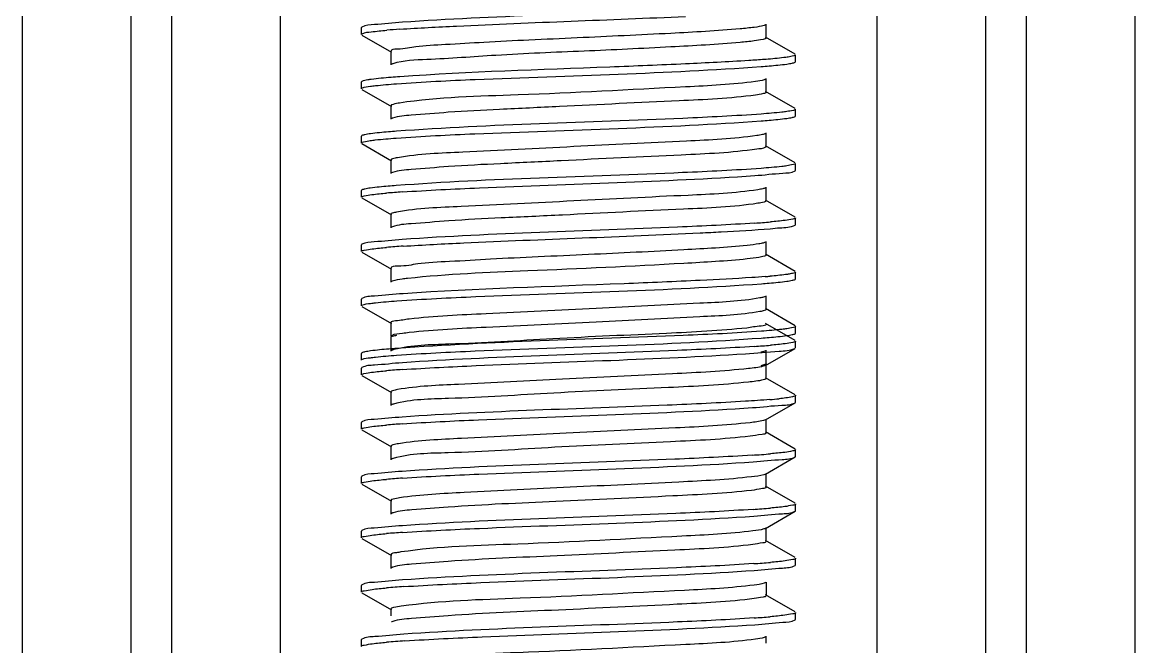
# Model space of a CAD drawing. Extents: x 27938 to 650306, y -92720 to 1524912.
# Drawn here: x 300564.7 to 301052.9, y 807198 to 807471.9 of the extents above; entities that cross this region are included whole.
import ezdxf

# ---------------------------------------------------------------- set-up
doc = ezdxf.new("R2010")
doc.units = 0
doc.header["$LTSCALE"] = 1000
doc.header["$MEASUREMENT"] = 0

msp = doc.modelspace()

# ---------------------------------------------------------------- linework, layer by layer
at = {"linetype": 'Continuous'}
for p, q in [((300564.69, 810344.87), (300564.69, 805603.84)), ((300612.32, 810344.87), (300612.32, 805603.84)), ((300630.18, 810344.87), (300630.18, 805603.84)), ((300677.8, 810344.87), (300677.8, 805603.84)), ((300939.75, 810344.87), (300939.75, 805603.84)), ((300987.37, 810344.87), (300987.37, 805603.84)), ((301005.23, 810344.87), (301005.23, 805603.84)), ((301052.86, 810344.87), (301052.86, 805603.84)), ((300713.75, 807469.8), (300713.52, 807469.54)), ((300713.52, 807466.56), (300713.52, 807469.54)), ((300713.52, 807466.56), (300713.52, 807469.54)), ((300891.14, 807465.08), (300891.14, 807471.03)), ((300713.75, 807466.3), (300726.67, 807458.82)), ((300903.8, 807457.9), (300890.88, 807465.38)), ((300726.41, 807459.12), (300726.41, 807453.17)), ((300891.06, 807455.63), (300890.44, 807455.59)), ((300904.03, 807454.66), (300904.03, 807457.63)), ((300904.03, 807454.66), (300904.03, 807457.63)), ((300903.8, 807454.4), (300904.03, 807454.66)), ((300713.75, 807445.99), (300713.52, 807445.73)), ((300713.52, 807442.75), (300713.52, 807445.73)), ((300713.52, 807442.75), (300713.52, 807445.73)), ((300891.14, 807441.26), (300891.14, 807447.22)), ((300713.75, 807442.49), (300726.67, 807435.01)), ((300903.8, 807434.08), (300890.88, 807441.56)), ((300726.41, 807435.31), (300726.41, 807429.36)), ((300903.8, 807430.58), (300904.03, 807430.85)), ((300904.03, 807430.85), (300904.03, 807433.82)), ((300904.03, 807430.85), (300904.03, 807433.82)), ((300713.75, 807422.18), (300713.52, 807421.92)), ((300713.52, 807418.94), (300713.52, 807421.92)), ((300713.52, 807418.94), (300713.52, 807421.92)), ((300891.14, 807417.45), (300891.14, 807423.4)), ((300713.75, 807418.68), (300726.67, 807411.2)), ((300903.8, 807410.27), (300890.88, 807417.75)), ((300726.41, 807411.5), (300726.41, 807405.54)), ((300727.15, 807406.05), (300726.67, 807405.85)), ((300903.8, 807406.77), (300904.03, 807407.03)), ((300904.03, 807407.03), (300904.03, 807410.01)), ((300904.03, 807407.03), (300904.03, 807410.01)), ((300713.75, 807398.36), (300713.52, 807398.1)), ((300713.52, 807395.13), (300713.52, 807398.1)), ((300713.52, 807395.13), (300713.52, 807398.1)), ((300891.14, 807393.64), (300891.14, 807399.59)), ((300713.75, 807394.87), (300726.67, 807387.38)), ((300903.8, 807386.46), (300890.88, 807393.94)), ((300726.41, 807387.68), (300726.41, 807381.73)), ((300727.1, 807382.22), (300726.67, 807382.03)), ((300903.8, 807382.96), (300904.03, 807383.22)), ((300904.03, 807383.22), (300904.03, 807386.2)), ((300904.03, 807383.22), (300904.03, 807386.2)), ((300713.75, 807374.55), (300713.52, 807374.29)), ((300713.52, 807371.31), (300713.52, 807374.29)), ((300713.52, 807371.31), (300713.52, 807374.29)), ((300891.14, 807369.82), (300891.14, 807375.78)), ((300713.75, 807371.05), (300726.67, 807363.57)), ((300903.8, 807362.64), (300890.88, 807370.13)), ((300726.41, 807363.87), (300726.41, 807357.92)), ((300904.03, 807359.41), (300904.03, 807362.38)), ((300904.03, 807359.41), (300904.03, 807362.38)), ((300727.06, 807358.39), (300726.67, 807358.22)), ((300903.8, 807359.15), (300904.03, 807359.41)), ((300713.75, 807350.74), (300713.52, 807350.48)), ((300713.52, 807347.5), (300713.52, 807350.48)), ((300713.52, 807347.5), (300713.52, 807350.48)), ((300891.14, 807346.01), (300891.14, 807351.97)), ((300713.75, 807347.24), (300726.67, 807339.76)), ((300903.8, 807338.83), (300890.88, 807346.31)), ((300726.41, 807340.06), (300726.41, 807334.11)), ((300903.8, 807332.37), (300890.88, 807339.86)), ((300904.03, 807335.59), (300904.03, 807338.57)), ((300904.03, 807335.59), (300904.03, 807338.57)), ((300726.41, 807333.6), (300726.41, 807327.65)), ((300903.8, 807335.33), (300904.03, 807335.59)), ((300890.88, 807321.39), (300903.8, 807328.88)), ((300891.14, 807322.2), (300891.14, 807328.15)), ((300903.64, 807328.79), (300903.8, 807328.88)), ((300904.03, 807329.14), (300904.03, 807332.11)), ((300904.03, 807329.14), (300904.03, 807332.11)), ((300713.75, 807326.92), (300713.52, 807326.66)), ((300713.52, 807323.69), (300713.52, 807326.66)), ((300713.52, 807323.69), (300713.52, 807326.66)), ((300713.75, 807320.47), (300713.52, 807320.21)), ((300713.52, 807317.23), (300713.52, 807320.21)), ((300713.52, 807317.23), (300713.52, 807320.21)), ((300890.88, 807321.39), (300890.8, 807321.35)), ((300891.14, 807315.74), (300891.14, 807321.7)), ((300713.75, 807316.97), (300726.67, 807309.49)), ((300891.14, 807315.74), (300890.8, 807315.4)), ((300903.8, 807308.56), (300890.88, 807316.04)), ((300726.41, 807309.79), (300726.41, 807303.84)), ((300890.88, 807297.58), (300903.8, 807305.06)), ((300903.8, 807305.06), (300904.03, 807305.32)), ((300904.03, 807305.32), (300904.03, 807308.3)), ((300904.03, 807305.32), (300904.03, 807308.3)), ((300713.75, 807296.66), (300713.52, 807296.39)), ((300713.52, 807293.42), (300713.52, 807296.39)), ((300713.52, 807293.42), (300713.52, 807296.39)), ((300891.14, 807291.93), (300891.14, 807297.88)), ((300713.75, 807293.16), (300726.67, 807285.68)), ((300903.8, 807284.75), (300890.88, 807292.23)), ((300726.41, 807285.98), (300726.41, 807280.02)), ((300904.03, 807281.51), (300904.03, 807284.49)), ((300904.03, 807281.51), (300904.03, 807284.49)), ((300890.88, 807273.77), (300903.8, 807281.25)), ((300903.8, 807281.25), (300904.03, 807281.51)), ((300713.75, 807272.84), (300713.52, 807272.58)), ((300713.52, 807269.61), (300713.52, 807272.58)), ((300713.52, 807269.61), (300713.52, 807272.58)), ((300713.75, 807269.34), (300726.67, 807261.86)), ((300891.14, 807268.12), (300891.14, 807274.07)), ((300903.8, 807260.94), (300890.88, 807268.42)), ((300726.41, 807262.16), (300726.41, 807256.21)), ((300904.03, 807257.7), (300904.03, 807260.68)), ((300904.03, 807257.7), (300904.03, 807260.68)), ((300890.88, 807249.96), (300903.8, 807257.44)), ((300903.8, 807257.44), (300904.03, 807257.7)), ((300891.14, 807244.3), (300891.14, 807250.26)), ((300713.75, 807249.03), (300713.52, 807248.77)), ((300713.52, 807245.79), (300713.52, 807248.77)), ((300713.52, 807245.79), (300713.52, 807248.77)), ((300713.75, 807245.53), (300726.67, 807238.05)), ((300903.8, 807237.12), (300890.88, 807244.61)), ((300726.41, 807238.35), (300726.41, 807232.4)), ((300904.03, 807233.89), (300904.03, 807236.86)), ((300904.03, 807233.89), (300904.03, 807236.86)), ((300903.8, 807233.63), (300904.03, 807233.89)), ((300891.13, 807226.41), (300891.13, 807220.45)), ((300713.75, 807225.22), (300713.52, 807224.96)), ((300713.52, 807221.98), (300713.52, 807224.96)), ((300713.52, 807221.98), (300713.52, 807224.96)), ((300713.75, 807221.72), (300726.67, 807214.24)), ((300903.8, 807213.31), (300890.88, 807220.79)), ((300726.41, 807214.54), (300726.41, 807211.54)), ((300904.03, 807210.07), (300904.03, 807213.05)), ((300904.03, 807210.07), (300904.03, 807213.05)), ((300726.8, 807208.95), (300726.68, 807208.89)), ((300727.26, 807209.13), (300726.8, 807208.95)), ((300903.8, 807209.81), (300904.03, 807210.07)), ((300713.75, 807201.4), (300713.52, 807201.14)), ((300713.52, 807198.17), (300713.52, 807201.14)), ((300713.52, 807198.17), (300713.52, 807201.14)), ((300891.14, 807199.66), (300891.14, 807202.63))]:
    msp.add_line(p, q, dxfattribs=at)
for centre, radius, start, end in [((300757.4, 807078.81), 390.98, 93.9624, 94.8027), ((300758.75, 806990.44), 407.96, 93.8429, 94.8037), ((300858.79, 807790.98), 408.07, 273.8423, 274.8035), ((300759.32, 806959.41), 415.21, 93.7981, 94.8008), ((300863.47, 807709.69), 350.4, 274.451, 274.6348), ((300867.28, 807662.71), 303.26, 274.6342, 274.8518), ((300858.54, 807740.09), 411.26, 273.8184, 274.8056), ((300758.73, 806912.85), 407.66, 93.8401, 94.808), ((300875.61, 807512.44), 206.72, 274.7435, 275.8811), ((300758.71, 806889.19), 407.5, 93.846, 94.8037), ((300857.41, 807706.73), 425.57, 273.7257, 274.8047), ((300758.84, 806863.71), 409.18, 93.8348, 94.8035), ((300857.84, 807677.37), 420.01, 273.7603, 274.8059), ((300758.91, 806839.02), 410.06, 93.8289, 94.8034), ((300858.24, 807648.64), 415.07, 273.7925, 274.8061), ((300759.62, 806806.41), 418.88, 93.7677, 94.8057), ((300858.15, 807621), 411.26, 273.8662, 274.8539), ((300760.17, 806775.62), 425.88, 93.7244, 94.8042)]:
    msp.add_arc(centre, radius, start, end, dxfattribs=at)
for points, knots in [([(300730.38, 807468.85), (300738.67, 807469.43), (300780.44, 807471.58), (300822.24, 807472.94), (300855.71, 807474.47)], [0, 0, 0, 0, 0.198843, 1, 1, 1, 1]), ([(300886.06, 807479.08), (300874.78, 807478.31), (300823.25, 807475.83), (300771.67, 807474.64), (300731.49, 807471.91)], [0, 0, 0, 0, 0.219186, 1, 1, 1, 1]), ([(300731.49, 807471.91), (300727.38, 807471.63), (300721.63, 807470.83), (300715.35, 807470.72), (300713.75, 807469.8)], [0, 0, 0, 0, 0.6903, 1, 1, 1, 1]), ([(300885.87, 807469.67), (300883.81, 807469.4), (300871.67, 807468.2), (300859.48, 807467.56), (300849.36, 807467.03)], [0, 0, 0, 0, 0.16974, 1, 1, 1, 1]), ([(300890.88, 807470.73), (300890.67, 807470.61), (300889.03, 807470.06), (300887.33, 807469.86), (300885.87, 807469.67)], [0, 0, 0, 0, 0.138888, 1, 1, 1, 1]), ([(300713.52, 807466.56), (300713.52, 807466.7), (300715.1, 807467.62), (300716.47, 807467.53), (300717.84, 807467.71)], [0, 0, 0, 0, 0.087225, 1, 1, 1, 1]), ([(300849.36, 807467.03), (300835.66, 807466.3), (300814.87, 807465.37), (300787.56, 807464.09), (300768.13, 807463.19), (300751.95, 807462.09), (300738.29, 807461.57), (300732.05, 807460), (300726.41, 807460.11), (300726.41, 807459.12)], [0, 0, 0, 0, 0.333656, 0.505798, 0.66612, 0.803713, 0.909344, 0.976032, 1, 1, 1, 1]), ([(300891.14, 807465.08), (300891.14, 807464.58), (300888.52, 807464.25), (300887.19, 807463.89), (300885.87, 807463.71)], [0, 0, 0, 0, 0.272538, 1, 1, 1, 1]), ([(300849.36, 807461.08), (300836.65, 807460.4), (300811.05, 807459.16), (300775.22, 807457.81), (300747.43, 807455.56), (300732.03, 807455.25), (300727.26, 807453.71)], [0, 0, 0, 0, 0.312169, 0.628846, 0.877123, 1, 1, 1, 1]), ([(300885.87, 807463.71), (300883.81, 807463.44), (300871.67, 807462.25), (300859.48, 807461.61), (300849.36, 807461.08)], [0, 0, 0, 0, 0.16974, 1, 1, 1, 1]), ([(300890.44, 807455.59), (300888.12, 807455.41), (300876.55, 807454.62), (300864.97, 807454.06), (300855.71, 807453.63)], [0, 0, 0, 0, 0.200777, 1, 1, 1, 1]), ([(300900.73, 807456.63), (300900.12, 807456.54), (300896.9, 807456.12), (300893.67, 807455.84), (300891.06, 807455.63)], [0, 0, 0, 0, 0.190994, 1, 1, 1, 1]), ([(300904.03, 807457.63), (300904.03, 807457.31), (300902.43, 807456.98), (300901.56, 807456.76), (300900.73, 807456.63)], [0, 0, 0, 0, 0.277611, 1, 1, 1, 1]), ([(300727.26, 807453.71), (300727.15, 807453.68), (300726.95, 807453.61), (300726.76, 807453.52), (300726.68, 807453.47)], [0, 0, 0, 0, 0.560517, 1, 1, 1, 1]), ([(300728.91, 807444.94), (300740.42, 807445.78), (300793.77, 807448.37), (300847.2, 807449.42), (300888.96, 807452.5)], [0, 0, 0, 0, 0.216008, 1, 1, 1, 1]), ([(300855.71, 807453.63), (300844.65, 807453.13), (300802.87, 807451.35), (300761.05, 807450.17), (300730.38, 807448.02)], [0, 0, 0, 0, 0.264864, 1, 1, 1, 1]), ([(300888.96, 807452.5), (300890.11, 807452.58), (300893.86, 807452.88), (300897.61, 807453.21), (300900.18, 807453.58)], [0, 0, 0, 0, 0.307522, 1, 1, 1, 1]), ([(300900.18, 807453.58), (300900.97, 807453.69), (300902.18, 807453.9), (300903.42, 807454.18), (300903.8, 807454.4)], [0, 0, 0, 0, 0.642871, 1, 1, 1, 1]), ([(300717.84, 807446.87), (300717.34, 807446.81), (300715.98, 807446.58), (300714.52, 807446.43), (300713.75, 807445.99)], [0, 0, 0, 0, 0.361201, 1, 1, 1, 1]), ([(300730.38, 807448.02), (300729.09, 807447.93), (300724.91, 807447.61), (300720.72, 807447.26), (300717.84, 807446.87)], [0, 0, 0, 0, 0.30692, 1, 1, 1, 1]), ([(300886.44, 807445.93), (300876.29, 807444.53), (300841.47, 807442.97), (300789.51, 807439.85), (300747.45, 807439.09), (300730.28, 807436.48)], [0, 0, 0, 0, 0.196411, 0.666993, 1, 1, 1, 1]), ([(300890.88, 807446.92), (300890.69, 807446.81), (300889.24, 807446.3), (300887.73, 807446.11), (300886.44, 807445.93)], [0, 0, 0, 0, 0.142204, 1, 1, 1, 1]), ([(300713.52, 807442.75), (300713.52, 807442.87), (300714.93, 807443.76), (300716.22, 807443.67), (300717.47, 807443.85)], [0, 0, 0, 0, 0.088954, 1, 1, 1, 1]), ([(300717.47, 807443.85), (300718.2, 807443.95), (300722, 807444.41), (300725.82, 807444.71), (300728.91, 807444.94)], [0, 0, 0, 0, 0.191562, 1, 1, 1, 1]), ([(300891.14, 807441.26), (300891.14, 807440.81), (300888.82, 807440.45), (300887.62, 807440.14), (300886.44, 807439.98)], [0, 0, 0, 0, 0.27426, 1, 1, 1, 1]), ([(300730.28, 807436.48), (300729.31, 807436.33), (300728.29, 807436.07), (300726.41, 807435.69), (300726.41, 807435.31)], [0, 0, 0, 0, 0.721991, 1, 1, 1, 1]), ([(300886.44, 807439.98), (300875.33, 807438.44), (300846.6, 807437.22), (300809.18, 807435.33), (300775.44, 807433.73), (300753.69, 807432.68), (300738.11, 807431.3), (300729.82, 807430.75), (300727.2, 807429.88)], [0, 0, 0, 0, 0.210757, 0.539438, 0.704601, 0.845971, 0.948094, 1, 1, 1, 1]), ([(300888.96, 807431.66), (300877.52, 807430.82), (300824.16, 807428.21), (300770.74, 807427.15), (300728.91, 807424.1)], [0, 0, 0, 0, 0.214793, 1, 1, 1, 1]), ([(300900.18, 807432.74), (300899.47, 807432.64), (300895.74, 807432.18), (300891.99, 807431.88), (300888.96, 807431.66)], [0, 0, 0, 0, 0.191306, 1, 1, 1, 1]), ([(300900.17, 807429.76), (300900.96, 807429.87), (300902.17, 807430.09), (300903.41, 807430.36), (300903.8, 807430.58)], [0, 0, 0, 0, 0.64301, 1, 1, 1, 1]), ([(300904.03, 807433.82), (300904.03, 807433.45), (300902.14, 807433.13), (300901.15, 807432.88), (300900.18, 807432.74)], [0, 0, 0, 0, 0.274588, 1, 1, 1, 1]), ([(300727.2, 807429.88), (300727.1, 807429.85), (300726.92, 807429.78), (300726.75, 807429.7), (300726.67, 807429.66)], [0, 0, 0, 0, 0.556492, 1, 1, 1, 1]), ([(300728.77, 807421.11), (300740.26, 807421.95), (300793.64, 807424.56), (300847.1, 807425.6), (300888.91, 807428.68)], [0, 0, 0, 0, 0.215575, 1, 1, 1, 1]), ([(300888.91, 807428.68), (300890.06, 807428.77), (300893.82, 807429.06), (300897.58, 807429.4), (300900.17, 807429.76)], [0, 0, 0, 0, 0.307509, 1, 1, 1, 1]), ([(300717.47, 807423.01), (300716.66, 807422.9), (300715.41, 807422.68), (300714.14, 807422.4), (300713.75, 807422.18)], [0, 0, 0, 0, 0.64396, 1, 1, 1, 1]), ([(300717.42, 807420.03), (300718.14, 807420.13), (300721.92, 807420.59), (300725.71, 807420.89), (300728.77, 807421.11)], [0, 0, 0, 0, 0.19146, 1, 1, 1, 1]), ([(300728.91, 807424.1), (300727.74, 807424.01), (300723.92, 807423.72), (300720.1, 807423.38), (300717.47, 807423.01)], [0, 0, 0, 0, 0.307231, 1, 1, 1, 1]), ([(300886.97, 807422.19), (300876.77, 807420.7), (300849.92, 807419.52), (300806.93, 807417.41), (300764.7, 807415.12), (300738.8, 807414.16), (300729.36, 807412.51)], [0, 0, 0, 0, 0.195765, 0.5095, 0.817954, 1, 1, 1, 1]), ([(300890.87, 807423.1), (300890.46, 807422.86), (300889.13, 807422.55), (300887.82, 807422.32), (300886.97, 807422.19)], [0, 0, 0, 0, 0.360057, 1, 1, 1, 1]), ([(300713.52, 807418.94), (300713.52, 807419.31), (300715.44, 807419.63), (300716.44, 807419.89), (300717.42, 807420.03)], [0, 0, 0, 0, 0.274314, 1, 1, 1, 1]), ([(300886.97, 807416.24), (300876.02, 807414.63), (300847.3, 807413.48), (300809.83, 807411.54), (300775.79, 807409.94), (300753.81, 807408.88), (300738.11, 807407.47), (300729.76, 807406.95), (300727.15, 807406.05)], [0, 0, 0, 0, 0.20733, 0.536865, 0.70321, 0.84565, 0.948324, 1, 1, 1, 1]), ([(300891.14, 807417.45), (300891.14, 807417.32), (300889.69, 807416.34), (300888.29, 807416.43), (300886.97, 807416.24)], [0, 0, 0, 0, 0.0912, 1, 1, 1, 1]), ([(300729.36, 807412.51), (300728.61, 807412.38), (300727.8, 807412.19), (300726.41, 807411.8), (300726.41, 807411.5)], [0, 0, 0, 0, 0.715817, 1, 1, 1, 1]), ([(300888.91, 807407.84), (300877.44, 807407), (300824.06, 807404.4), (300770.6, 807403.34), (300728.77, 807400.28)], [0, 0, 0, 0, 0.215095, 1, 1, 1, 1]), ([(300886.14, 807404.67), (300890.23, 807404.95), (300895.96, 807405.74), (300902.2, 807405.86), (300903.8, 807406.77)], [0, 0, 0, 0, 0.690194, 1, 1, 1, 1]), ([(300900.17, 807408.93), (300899.46, 807408.83), (300895.71, 807408.37), (300891.95, 807408.07), (300888.91, 807407.84)], [0, 0, 0, 0, 0.191314, 1, 1, 1, 1]), ([(300904.03, 807410.01), (300904.03, 807409.64), (300902.14, 807409.32), (300901.14, 807409.06), (300900.17, 807408.93)], [0, 0, 0, 0, 0.274525, 1, 1, 1, 1]), ([(300731.41, 807397.49), (300742.69, 807398.26), (300794.27, 807400.74), (300845.91, 807401.93), (300886.14, 807404.67)], [0, 0, 0, 0, 0.219065, 1, 1, 1, 1]), ([(300713.52, 807395.13), (300713.52, 807395.56), (300715.8, 807395.84), (300716.95, 807396.16), (300718.09, 807396.3)], [0, 0, 0, 0, 0.271609, 1, 1, 1, 1]), ([(300717.42, 807399.19), (300716.62, 807399.08), (300715.4, 807398.86), (300714.14, 807398.59), (300713.75, 807398.36)], [0, 0, 0, 0, 0.6435, 1, 1, 1, 1]), ([(300728.77, 807400.28), (300727.61, 807400.19), (300723.82, 807399.9), (300720.03, 807399.56), (300717.42, 807399.19)], [0, 0, 0, 0, 0.307349, 1, 1, 1, 1]), ([(300887.48, 807398.46), (300877.35, 807396.88), (300850.31, 807395.76), (300806.94, 807393.6), (300764.36, 807391.23), (300738.28, 807390.38), (300728.93, 807388.62)], [0, 0, 0, 0, 0.193557, 0.5097, 0.820432, 1, 1, 1, 1]), ([(300890.87, 807399.29), (300890.5, 807399.08), (300889.35, 807398.78), (300888.21, 807398.57), (300887.48, 807398.46)], [0, 0, 0, 0, 0.365495, 1, 1, 1, 1]), ([(300887.48, 807392.5), (300876.69, 807390.82), (300848, 807389.74), (300810.49, 807387.75), (300776.17, 807386.14), (300753.95, 807385.08), (300738.12, 807383.65), (300729.7, 807383.15), (300727.1, 807382.22)], [0, 0, 0, 0, 0.203778, 0.534105, 0.701642, 0.84519, 0.948477, 1, 1, 1, 1]), ([(300891.14, 807393.64), (300891.13, 807393.28), (300889.38, 807392.89), (300888.4, 807392.65), (300887.48, 807392.5)], [0, 0, 0, 0, 0.279238, 1, 1, 1, 1]), ([(300728.93, 807388.62), (300728.3, 807388.5), (300727.58, 807388.34), (300726.41, 807387.95), (300726.41, 807387.68)], [0, 0, 0, 0, 0.711874, 1, 1, 1, 1]), ([(300886.14, 807383.84), (300874.85, 807383.07), (300823.28, 807380.58), (300771.63, 807379.39), (300731.41, 807376.65)], [0, 0, 0, 0, 0.219073, 1, 1, 1, 1]), ([(300892.93, 807381.37), (300894.33, 807381.49), (300897.91, 807381.97), (300901.84, 807381.83), (300903.8, 807382.96)], [0, 0, 0, 0, 0.383631, 1, 1, 1, 1]), ([(300904.03, 807386.2), (300904.03, 807385.76), (300901.75, 807385.48), (300900.6, 807385.17), (300899.45, 807385.02)], [0, 0, 0, 0, 0.271595, 1, 1, 1, 1]), ([(300731.82, 807373.7), (300740.69, 807374.3), (300784.15, 807376.48), (300827.64, 807377.86), (300862.22, 807379.52)], [0, 0, 0, 0, 0.204374, 1, 1, 1, 1]), ([(300862.22, 807379.52), (300865.28, 807379.67), (300875.52, 807380.19), (300885.76, 807380.76), (300892.93, 807381.37)], [0, 0, 0, 0, 0.29883, 1, 1, 1, 1]), ([(300713.52, 807371.31), (300713.52, 807371.76), (300715.88, 807372.04), (300717.06, 807372.36), (300718.24, 807372.51)], [0, 0, 0, 0, 0.271116, 1, 1, 1, 1]), ([(300731.41, 807376.65), (300727.32, 807376.37), (300721.59, 807375.58), (300715.35, 807375.47), (300713.75, 807374.55)], [0, 0, 0, 0, 0.690204, 1, 1, 1, 1]), ([(300854.99, 807372.08), (300841.07, 807371.31), (300819.74, 807370.34), (300791.52, 807369.02), (300771.02, 807368.09), (300753.81, 807366.94), (300739.17, 807366.44), (300732.51, 807364.74), (300726.41, 807364.93), (300726.41, 807363.87)], [0, 0, 0, 0, 0.324234, 0.49621, 0.658258, 0.798515, 0.906808, 0.975392, 1, 1, 1, 1]), ([(300887.95, 807374.72), (300886.25, 807374.44), (300875.29, 807373.18), (300864.28, 807372.6), (300854.99, 807372.08)], [0, 0, 0, 0, 0.156149, 1, 1, 1, 1]), ([(300890.87, 807375.48), (300890.55, 807375.29), (300889.56, 807375.02), (300888.57, 807374.82), (300887.95, 807374.72)], [0, 0, 0, 0, 0.371732, 1, 1, 1, 1]), ([(300887.95, 807368.77), (300886.25, 807368.48), (300875.29, 807367.23), (300864.28, 807366.65), (300854.99, 807366.13)], [0, 0, 0, 0, 0.156149, 1, 1, 1, 1]), ([(300891.14, 807369.82), (300891.13, 807369.5), (300889.63, 807369.11), (300888.75, 807368.9), (300887.95, 807368.77)], [0, 0, 0, 0, 0.282702, 1, 1, 1, 1]), ([(300854.99, 807366.13), (300832.16, 807364.86), (300791.77, 807362.93), (300751.29, 807361.48), (300733.8, 807359.54)], [0, 0, 0, 0, 0.565123, 1, 1, 1, 1]), ([(300904.03, 807362.38), (300904.03, 807362.1), (300902.69, 807361.76), (300901.92, 807361.58), (300901.21, 807361.46)], [0, 0, 0, 0, 0.281222, 1, 1, 1, 1]), ([(300733.8, 807359.54), (300733.01, 807359.45), (300730.76, 807359.15), (300728.46, 807358.91), (300727.06, 807358.39)], [0, 0, 0, 0, 0.346329, 1, 1, 1, 1]), ([(300729.12, 807349.7), (300740.65, 807350.54), (300793.95, 807353.13), (300847.34, 807354.17), (300889.02, 807357.25)], [0, 0, 0, 0, 0.21664, 1, 1, 1, 1]), ([(300862.22, 807358.69), (300851.07, 807358.15), (300807.6, 807356.28), (300764.1, 807355.04), (300731.82, 807352.87)], [0, 0, 0, 0, 0.256445, 1, 1, 1, 1]), ([(300890.66, 807360.35), (300888.72, 807360.2), (300879.25, 807359.54), (300869.76, 807359.05), (300862.22, 807358.69)], [0, 0, 0, 0, 0.20481, 1, 1, 1, 1]), ([(300889.02, 807357.25), (300890.17, 807357.34), (300893.9, 807357.63), (300897.63, 807357.96), (300900.2, 807358.33)], [0, 0, 0, 0, 0.30754, 1, 1, 1, 1]), ([(300901.21, 807361.46), (300900.69, 807361.37), (300897.94, 807360.98), (300895.17, 807360.73), (300892.93, 807360.54)], [0, 0, 0, 0, 0.190734, 1, 1, 1, 1]), ([(300900.2, 807358.33), (300900.99, 807358.44), (300902.19, 807358.65), (300903.42, 807358.93), (300903.8, 807359.15)], [0, 0, 0, 0, 0.64268, 1, 1, 1, 1]), ([(300731.82, 807352.87), (300727.63, 807352.58), (300721.77, 807351.77), (300715.38, 807351.67), (300713.75, 807350.74)], [0, 0, 0, 0, 0.690599, 1, 1, 1, 1]), ([(300713.52, 807347.5), (300713.52, 807347.62), (300714.95, 807348.52), (300716.25, 807348.43), (300717.52, 807348.6)], [0, 0, 0, 0, 0.088697, 1, 1, 1, 1]), ([(300717.52, 807348.6), (300718.26, 807348.7), (300722.11, 807349.17), (300725.99, 807349.47), (300729.12, 807349.7)], [0, 0, 0, 0, 0.191577, 1, 1, 1, 1]), ([(300888.39, 807350.98), (300879.7, 807349.42), (300855.6, 807348.48), (300815.59, 807346.23), (300773.06, 807344.34), (300745.7, 807342.95), (300734.5, 807341.75)], [0, 0, 0, 0, 0.17175, 0.467319, 0.780864, 1, 1, 1, 1]), ([(300890.87, 807351.66), (300890.59, 807351.5), (300889.75, 807351.25), (300888.92, 807351.08), (300888.39, 807350.98)], [0, 0, 0, 0, 0.378304, 1, 1, 1, 1]), ([(300888.39, 807345.03), (300879.7, 807343.47), (300855.6, 807342.53), (300815.59, 807340.28), (300773.06, 807338.38), (300745.7, 807336.99), (300734.5, 807335.8)], [0, 0, 0, 0, 0.17175, 0.467319, 0.780864, 1, 1, 1, 1]), ([(300891.14, 807346.01), (300891.13, 807345.73), (300889.86, 807345.33), (300889.08, 807345.15), (300888.39, 807345.03)], [0, 0, 0, 0, 0.286254, 1, 1, 1, 1]), ([(300734.5, 807341.75), (300732.48, 807341.54), (300730.56, 807340.94), (300726.41, 807340.8), (300726.42, 807340.06)], [0, 0, 0, 0, 0.733425, 1, 1, 1, 1]), ([(300882.63, 807337.82), (300870.91, 807336.6), (300842.52, 807335.16), (300798.88, 807333.37), (300759.19, 807330.68), (300735.64, 807330.32), (300727.81, 807328.35)], [0, 0, 0, 0, 0.227857, 0.549507, 0.843778, 1, 1, 1, 1]), ([(300891.13, 807339.56), (300891.14, 807338.78), (300886.77, 807338.67), (300884.76, 807338.04), (300882.63, 807337.82)], [0, 0, 0, 0, 0.266085, 1, 1, 1, 1]), ([(300904.03, 807338.57), (300904.03, 807338.2), (300902.15, 807337.88), (300901.16, 807337.63), (300900.2, 807337.49)], [0, 0, 0, 0, 0.274675, 1, 1, 1, 1]), ([(300728.92, 807334.54), (300728.29, 807334.42), (300727.57, 807334.26), (300726.42, 807333.86), (300726.42, 807333.6)], [0, 0, 0, 0, 0.711183, 1, 1, 1, 1]), ([(300734.5, 807335.8), (300733.52, 807335.69), (300730.92, 807335.31), (300728.11, 807335.24), (300726.67, 807334.41)], [0, 0, 0, 0, 0.373138, 1, 1, 1, 1]), ([(300728.92, 807325.87), (300740.43, 807326.71), (300793.77, 807329.31), (300847.2, 807330.36), (300888.96, 807333.43)], [0, 0, 0, 0, 0.216028, 1, 1, 1, 1]), ([(300889.02, 807336.41), (300877.62, 807335.57), (300824.31, 807332.97), (300770.93, 807331.9), (300729.12, 807328.86)], [0, 0, 0, 0, 0.214363, 1, 1, 1, 1]), ([(300888.96, 807333.43), (300890.11, 807333.52), (300893.86, 807333.81), (300897.61, 807334.15), (300900.18, 807334.51)], [0, 0, 0, 0, 0.307523, 1, 1, 1, 1]), ([(300900.2, 807337.49), (300899.49, 807337.39), (300895.78, 807336.93), (300892.04, 807336.64), (300889.02, 807336.41)], [0, 0, 0, 0, 0.191294, 1, 1, 1, 1]), ([(300900.18, 807334.51), (300900.97, 807334.63), (300902.18, 807334.84), (300903.42, 807335.11), (300903.8, 807335.33)], [0, 0, 0, 0, 0.642865, 1, 1, 1, 1]), ([(300729.12, 807328.86), (300727.93, 807328.78), (300724.06, 807328.48), (300720.18, 807328.14), (300717.52, 807327.77)], [0, 0, 0, 0, 0.307193, 1, 1, 1, 1]), ([(300727.81, 807328.35), (300727.58, 807328.29), (300727.2, 807328.18), (300726.82, 807328.03), (300726.68, 807327.95)], [0, 0, 0, 0, 0.587412, 1, 1, 1, 1]), ([(300885.93, 807329.74), (300874.65, 807328.97), (300823.18, 807326.5), (300771.65, 807325.3), (300731.54, 807322.58)], [0, 0, 0, 0, 0.219473, 1, 1, 1, 1]), ([(300882, 807326.51), (300886.94, 807326.81), (300894.04, 807327.62), (300901.52, 807327.86), (300903.64, 807328.79)], [0, 0, 0, 0, 0.681451, 1, 1, 1, 1]), ([(300904.03, 807332.11), (300904.03, 807331.68), (300901.75, 807331.4), (300900.6, 807331.08), (300899.45, 807330.93)], [0, 0, 0, 0, 0.271575, 1, 1, 1, 1]), ([(300713.52, 807323.69), (300713.52, 807323.81), (300714.93, 807324.7), (300716.22, 807324.61), (300717.47, 807324.78)], [0, 0, 0, 0, 0.088945, 1, 1, 1, 1]), ([(300717.52, 807327.77), (300716.7, 807327.65), (300715.44, 807327.43), (300714.15, 807327.15), (300713.75, 807326.92)], [0, 0, 0, 0, 0.644494, 1, 1, 1, 1]), ([(300717.47, 807324.78), (300718.2, 807324.88), (300722, 807325.35), (300725.83, 807325.65), (300728.92, 807325.87)], [0, 0, 0, 0, 0.191564, 1, 1, 1, 1]), ([(300731.43, 807319.59), (300742.22, 807320.33), (300792.41, 807322.76), (300842.65, 807324.06), (300882, 807326.51)], [0, 0, 0, 0, 0.215245, 1, 1, 1, 1]), ([(300890.87, 807327.85), (300890.63, 807327.71), (300889.94, 807327.49), (300889.23, 807327.33), (300888.8, 807327.25)], [0, 0, 0, 0, 0.385895, 1, 1, 1, 1]), ([(300713.52, 807317.23), (300713.52, 807317.65), (300715.75, 807317.95), (300716.88, 807318.25), (300718, 807318.4)], [0, 0, 0, 0, 0.271891, 1, 1, 1, 1]), ([(300731.54, 807322.58), (300727.42, 807322.3), (300721.65, 807321.5), (300715.36, 807321.39), (300713.75, 807320.47)], [0, 0, 0, 0, 0.690338, 1, 1, 1, 1]), ([(300883.35, 807320.03), (300872.25, 807318.83), (300845.03, 807317.45), (300802.58, 807315.54), (300762.41, 807313.32), (300738.16, 807312.34), (300729.34, 807310.8)], [0, 0, 0, 0, 0.216982, 0.529712, 0.826099, 1, 1, 1, 1]), ([(300890.8, 807321.35), (300890.5, 807321.2), (300888.05, 807320.51), (300885.53, 807320.27), (300883.35, 807320.03)], [0, 0, 0, 0, 0.133347, 1, 1, 1, 1]), ([(300891.13, 807322.2), (300891.13, 807321.95), (300890.07, 807321.57), (300889.39, 807321.41), (300888.8, 807321.29)], [0, 0, 0, 0, 0.290879, 1, 1, 1, 1]), ([(300883.35, 807314.08), (300871.69, 807312.82), (300843.19, 807311.38), (300799.23, 807309.6), (300759.23, 807306.79), (300735.45, 807306.58), (300727.65, 807304.49)], [0, 0, 0, 0, 0.225438, 0.548607, 0.844824, 1, 1, 1, 1]), ([(300890.8, 807315.4), (300890.5, 807315.25), (300888.05, 807314.56), (300885.53, 807314.32), (300883.35, 807314.08)], [0, 0, 0, 0, 0.133347, 1, 1, 1, 1]), ([(300729.34, 807310.8), (300728.61, 807310.68), (300727.79, 807310.48), (300726.42, 807310.09), (300726.41, 807309.79)], [0, 0, 0, 0, 0.715447, 1, 1, 1, 1]), ([(300727.65, 807304.49), (300727.46, 807304.44), (300727.12, 807304.34), (300726.8, 807304.21), (300726.68, 807304.14)], [0, 0, 0, 0, 0.580842, 1, 1, 1, 1]), ([(300882, 807305.67), (300870.57, 807304.96), (300820.38, 807302.6), (300770.13, 807301.39), (300731.43, 807298.76)], [0, 0, 0, 0, 0.227972, 1, 1, 1, 1]), ([(300885.06, 807302.89), (300889.4, 807303.18), (300895.48, 807304.02), (300902.11, 807304.1), (300903.8, 807305.06)], [0, 0, 0, 0, 0.691294, 1, 1, 1, 1]), ([(300903.64, 807307.96), (300903.34, 807307.83), (300901.09, 807307.24), (300898.78, 807307.02), (300896.79, 807306.81)], [0, 0, 0, 0, 0.138302, 1, 1, 1, 1]), ([(300904.03, 807308.3), (300904.03, 807308.24), (300903.9, 807308.08), (300903.74, 807308), (300903.64, 807307.96)], [0, 0, 0, 0, 0.368034, 1, 1, 1, 1]), ([(300731.43, 807298.76), (300727.34, 807298.48), (300721.6, 807297.68), (300715.35, 807297.57), (300713.75, 807296.66)], [0, 0, 0, 0, 0.69026, 1, 1, 1, 1]), ([(300731.38, 807295.78), (300742.53, 807296.54), (300793.75, 807299.01), (300845.04, 807300.23), (300885.06, 807302.89)], [0, 0, 0, 0, 0.217913, 1, 1, 1, 1]), ([(300713.52, 807293.42), (300713.52, 807293.85), (300715.79, 807294.14), (300716.94, 807294.45), (300718.09, 807294.6)], [0, 0, 0, 0, 0.271632, 1, 1, 1, 1]), ([(300884.04, 807296.3), (300873.19, 807295.07), (300846.28, 807293.71), (300804.03, 807291.77), (300763.54, 807289.6), (300738.9, 807288.54), (300729.8, 807287.07)], [0, 0, 0, 0, 0.211892, 0.522694, 0.821014, 1, 1, 1, 1]), ([(300890.88, 807297.58), (300890.61, 807297.43), (300888.36, 807296.75), (300886.05, 807296.53), (300884.04, 807296.3)], [0, 0, 0, 0, 0.130217, 1, 1, 1, 1]), ([(300884.04, 807290.34), (300872.46, 807289.03), (300843.87, 807287.61), (300799.64, 807285.83), (300759.32, 807282.9), (300735.29, 807282.84), (300727.52, 807280.65)], [0, 0, 0, 0, 0.222801, 0.547327, 0.845545, 1, 1, 1, 1]), ([(300891.14, 807291.93), (300891.14, 807291.28), (300887.53, 807291.06), (300885.81, 807290.55), (300884.04, 807290.34)], [0, 0, 0, 0, 0.26802, 1, 1, 1, 1]), ([(300729.8, 807287.07), (300728.95, 807286.93), (300728.03, 807286.71), (300726.42, 807286.31), (300726.41, 807285.98)], [0, 0, 0, 0, 0.718986, 1, 1, 1, 1]), ([(300904.03, 807284.49), (300904.03, 807284.04), (300901.66, 807283.77), (300900.47, 807283.44), (300899.28, 807283.29)], [0, 0, 0, 0, 0.270977, 1, 1, 1, 1]), ([(300727.52, 807280.65), (300727.35, 807280.6), (300727.07, 807280.51), (300726.79, 807280.39), (300726.68, 807280.32)], [0, 0, 0, 0, 0.574878, 1, 1, 1, 1]), ([(300885.06, 807282.06), (300873.72, 807281.3), (300822.49, 807278.85), (300771.2, 807277.66), (300731.38, 807274.94)], [0, 0, 0, 0, 0.221636, 1, 1, 1, 1]), ([(300731.48, 807271.97), (300742.67, 807272.73), (300793.98, 807275.21), (300845.34, 807276.42), (300885.39, 807279.1)], [0, 0, 0, 0, 0.218477, 1, 1, 1, 1]), ([(300885.39, 807279.1), (300889.65, 807279.39), (300895.63, 807280.21), (300902.14, 807280.3), (300903.8, 807281.25)], [0, 0, 0, 0, 0.690984, 1, 1, 1, 1]), ([(300731.38, 807274.94), (300727.3, 807274.66), (300721.58, 807273.87), (300715.34, 807273.76), (300713.75, 807272.84)], [0, 0, 0, 0, 0.690175, 1, 1, 1, 1]), ([(300713.52, 807269.61), (300713.52, 807270.04), (300715.81, 807270.32), (300716.96, 807270.64), (300718.11, 807270.79)], [0, 0, 0, 0, 0.271543, 1, 1, 1, 1]), ([(300884.69, 807272.56), (300874.1, 807271.3), (300847.52, 807269.98), (300805.49, 807268.01), (300764.68, 807265.88), (300739.67, 807264.76), (300730.28, 807263.33)], [0, 0, 0, 0, 0.206815, 0.515694, 0.81594, 1, 1, 1, 1]), ([(300890.88, 807273.77), (300890.63, 807273.63), (300888.6, 807272.99), (300886.51, 807272.78), (300884.69, 807272.56)], [0, 0, 0, 0, 0.13294, 1, 1, 1, 1]), ([(300884.69, 807266.61), (300873.22, 807265.25), (300844.54, 807263.92), (300800.19, 807261.68), (300761.96, 807260.17), (300738.24, 807258.22), (300730.09, 807257.6), (300727.42, 807256.8)], [0, 0, 0, 0, 0.21995, 0.54567, 0.845919, 0.946858, 1, 1, 1, 1]), ([(300891.14, 807268.12), (300891.14, 807267.52), (300887.88, 807267.25), (300886.31, 807266.8), (300884.69, 807266.61)], [0, 0, 0, 0, 0.269268, 1, 1, 1, 1]), ([(300730.28, 807263.33), (300729.31, 807263.18), (300728.28, 807262.93), (300726.42, 807262.54), (300726.41, 807262.16)], [0, 0, 0, 0, 0.721952, 1, 1, 1, 1]), ([(300904.03, 807260.68), (300904.03, 807260.24), (300901.7, 807259.95), (300900.53, 807259.64), (300899.36, 807259.48)], [0, 0, 0, 0, 0.271239, 1, 1, 1, 1]), ([(300727.42, 807256.8), (300727.27, 807256.76), (300727.02, 807256.68), (300726.78, 807256.57), (300726.68, 807256.51)], [0, 0, 0, 0, 0.569475, 1, 1, 1, 1]), ([(300885.39, 807258.26), (300874.08, 807257.51), (300822.77, 807255.05), (300771.41, 807253.85), (300731.48, 807251.13)], [0, 0, 0, 0, 0.220782, 1, 1, 1, 1]), ([(300731.53, 807248.16), (300742.77, 807248.93), (300794.15, 807251.4), (300845.6, 807252.6), (300885.69, 807255.31)], [0, 0, 0, 0, 0.2189, 1, 1, 1, 1]), ([(300885.69, 807255.31), (300889.88, 807255.59), (300895.76, 807256.4), (300902.17, 807256.5), (300903.8, 807257.44)], [0, 0, 0, 0, 0.690688, 1, 1, 1, 1]), ([(300731.48, 807251.13), (300727.38, 807250.86), (300721.62, 807250.06), (300715.35, 807249.95), (300713.75, 807249.03)], [0, 0, 0, 0, 0.69028, 1, 1, 1, 1]), ([(300890.88, 807249.96), (300890.65, 807249.83), (300888.83, 807249.23), (300886.95, 807249.03), (300885.32, 807248.82)], [0, 0, 0, 0, 0.135878, 1, 1, 1, 1]), ([(300713.52, 807245.79), (300713.52, 807246.23), (300715.81, 807246.51), (300716.97, 807246.83), (300718.13, 807246.98)], [0, 0, 0, 0, 0.271496, 1, 1, 1, 1]), ([(300885.32, 807248.82), (300874.99, 807247.54), (300840.53, 807245.9), (300789.08, 807242.98), (300747.78, 807242.02), (300730.8, 807239.59)], [0, 0, 0, 0, 0.201754, 0.667715, 1, 1, 1, 1]), ([(300885.32, 807242.87), (300873.96, 807241.45), (300845.24, 807240.16), (300800.69, 807237.87), (300762.08, 807236.38), (300738.17, 807234.38), (300729.98, 807233.78), (300727.33, 807232.96)], [0, 0, 0, 0, 0.216944, 0.543769, 0.846123, 0.94739, 1, 1, 1, 1]), ([(300891.14, 807244.3), (300891.14, 807243.76), (300888.22, 807243.46), (300886.78, 807243.05), (300885.32, 807242.87)], [0, 0, 0, 0, 0.270735, 1, 1, 1, 1]), ([(300730.8, 807239.59), (300730.16, 807239.5), (300728.93, 807239.15), (300726.42, 807239.23), (300726.41, 807238.35)], [0, 0, 0, 0, 0.421934, 1, 1, 1, 1]), ([(300904.03, 807236.86), (300904.03, 807236.43), (300901.73, 807236.14), (300900.57, 807235.83), (300899.42, 807235.68)], [0, 0, 0, 0, 0.271443, 1, 1, 1, 1]), ([(300727.33, 807232.96), (300727.2, 807232.92), (300726.98, 807232.85), (300726.76, 807232.75), (300726.68, 807232.7)], [0, 0, 0, 0, 0.564588, 1, 1, 1, 1]), ([(300885.69, 807234.47), (300874.4, 807233.71), (300823.01, 807231.24), (300771.56, 807230.05), (300731.53, 807227.33)], [0, 0, 0, 0, 0.220034, 1, 1, 1, 1]), ([(300732.09, 807224.39), (300743.38, 807225.14), (300794.64, 807227.6), (300845.97, 807228.83), (300885.88, 807231.51)], [0, 0, 0, 0, 0.220426, 1, 1, 1, 1]), ([(300885.88, 807231.51), (300890.03, 807231.79), (300895.87, 807232.52), (300902.16, 807232.76), (300903.8, 807233.65)], [0, 0, 0, 0, 0.69021, 1, 1, 1, 1]), ([(300731.53, 807227.33), (300727.42, 807227.05), (300721.65, 807226.25), (300715.36, 807226.14), (300713.75, 807225.22)], [0, 0, 0, 0, 0.690334, 1, 1, 1, 1]), ([(300890.87, 807226.14), (300890.67, 807226.03), (300889.05, 807225.48), (300887.36, 807225.28), (300885.92, 807225.09)], [0, 0, 0, 0, 0.139149, 1, 1, 1, 1]), ([(300713.52, 807221.98), (300713.52, 807222.42), (300715.84, 807222.7), (300717.01, 807223.02), (300718.18, 807223.17)], [0, 0, 0, 0, 0.27127, 1, 1, 1, 1]), ([(300885.92, 807225.09), (300875.79, 807223.76), (300841.45, 807222.15), (300789.89, 807219.21), (300748.27, 807218.22), (300731.03, 807215.81)], [0, 0, 0, 0, 0.197543, 0.663489, 1, 1, 1, 1]), ([(300731.03, 807215.81), (300729.87, 807215.65), (300728.69, 807215.34), (300726.41, 807214.98), (300726.41, 807214.54)], [0, 0, 0, 0, 0.725422, 1, 1, 1, 1]), ([(300885.92, 807219.13), (300874.68, 807217.66), (300845.95, 807216.41), (300801.21, 807214.06), (300762.24, 807212.6), (300738.13, 807210.55), (300729.89, 807209.98), (300727.26, 807209.13)], [0, 0, 0, 0, 0.213782, 0.541615, 0.846127, 0.947805, 1, 1, 1, 1]), ([(300891.13, 807220.45), (300891.02, 807219.95), (300888.63, 807219.69), (300887.2, 807219.3), (300885.92, 807219.13)], [0, 0, 0, 0, 0.283505, 1, 1, 1, 1]), ([(300904.03, 807213.05), (300904.03, 807212.6), (300901.69, 807212.27), (300900.48, 807212), (300899.3, 807211.85)], [0, 0, 0, 0, 0.273218, 1, 1, 1, 1]), ([(300885.88, 807210.67), (300874.67, 807209.9), (300823.41, 807207.46), (300772.08, 807206.23), (300732.09, 807203.55)], [0, 0, 0, 0, 0.218989, 1, 1, 1, 1]), ([(300732.51, 807200.6), (300743.85, 807201.35), (300795.07, 807203.81), (300846.35, 807205), (300886.17, 807207.71)], [0, 0, 0, 0, 0.22166, 1, 1, 1, 1]), ([(300886.17, 807207.71), (300890.25, 807207.99), (300895.97, 807208.79), (300902.21, 807208.9), (300903.8, 807209.81)], [0, 0, 0, 0, 0.690165, 1, 1, 1, 1]), ([(300732.09, 807203.55), (300727.84, 807203.27), (300721.89, 807202.44), (300715.4, 807202.35), (300713.75, 807201.4)], [0, 0, 0, 0, 0.690918, 1, 1, 1, 1]), ([(300886.48, 807201.35), (300876.33, 807199.94), (300841.48, 807198.39), (300789.49, 807195.26), (300747.38, 807194.51), (300730.22, 807191.88)], [0, 0, 0, 0, 0.196293, 0.667285, 1, 1, 1, 1]), ([(300890.88, 807202.33), (300890.69, 807202.22), (300889.26, 807201.72), (300887.76, 807201.53), (300886.48, 807201.35)], [0, 0, 0, 0, 0.142507, 1, 1, 1, 1]), ([(300713.52, 807198.17), (300713.52, 807198.61), (300715.9, 807198.89), (300717.09, 807199.22), (300718.28, 807199.37)], [0, 0, 0, 0, 0.270941, 1, 1, 1, 1])]:
    msp.add_open_spline(points, degree=3, knots=knots, dxfattribs=at)
for points in [[(300717.84, 807467.71), (300720.11, 807468.01), (300722.38, 807468.22), (300724.66, 807468.42)], [(300718.09, 807396.3), (300720.25, 807396.59), (300722.42, 807396.79), (300724.58, 807396.97)], [(300899.45, 807385.02), (300897.3, 807384.74), (300895.13, 807384.54), (300892.97, 807384.35)], [(300718.24, 807372.51), (300720.34, 807372.78), (300722.46, 807372.98), (300724.57, 807373.16)], [(300899.45, 807330.93), (300897.31, 807330.66), (300895.15, 807330.46), (300892.99, 807330.27)], [(300718, 807318.4), (300720.18, 807318.68), (300722.37, 807318.89), (300724.56, 807319.07)], [(300892.7, 807306.43), (300889.14, 807306.13), (300885.57, 807305.89), (300882, 807305.67)], [(300718.09, 807294.6), (300720.25, 807294.88), (300722.42, 807295.08), (300724.59, 807295.26)], [(300899.28, 807283.29), (300897.21, 807283.02), (300895.13, 807282.83), (300893.05, 807282.65)], [(300718.11, 807270.79), (300720.26, 807271.07), (300722.42, 807271.27), (300724.58, 807271.45)], [(300899.36, 807259.48), (300897.26, 807259.21), (300895.15, 807259.02), (300893.03, 807258.84)], [(300718.13, 807246.98), (300720.27, 807247.25), (300722.42, 807247.45), (300724.58, 807247.64)], [(300899.42, 807235.68), (300897.29, 807235.4), (300895.15, 807235.2), (300893.01, 807235.02)], [(300718.18, 807223.17), (300720.29, 807223.44), (300722.41, 807223.64), (300724.52, 807223.82)], [(300899.3, 807211.85), (300897.19, 807211.59), (300895.07, 807211.39), (300892.95, 807211.21)], [(300718.28, 807199.37), (300720.35, 807199.63), (300722.42, 807199.83), (300724.5, 807200)]]:
    msp.add_open_spline(points, degree=3, dxfattribs=at)

doc.saveas('drawing.dxf')
